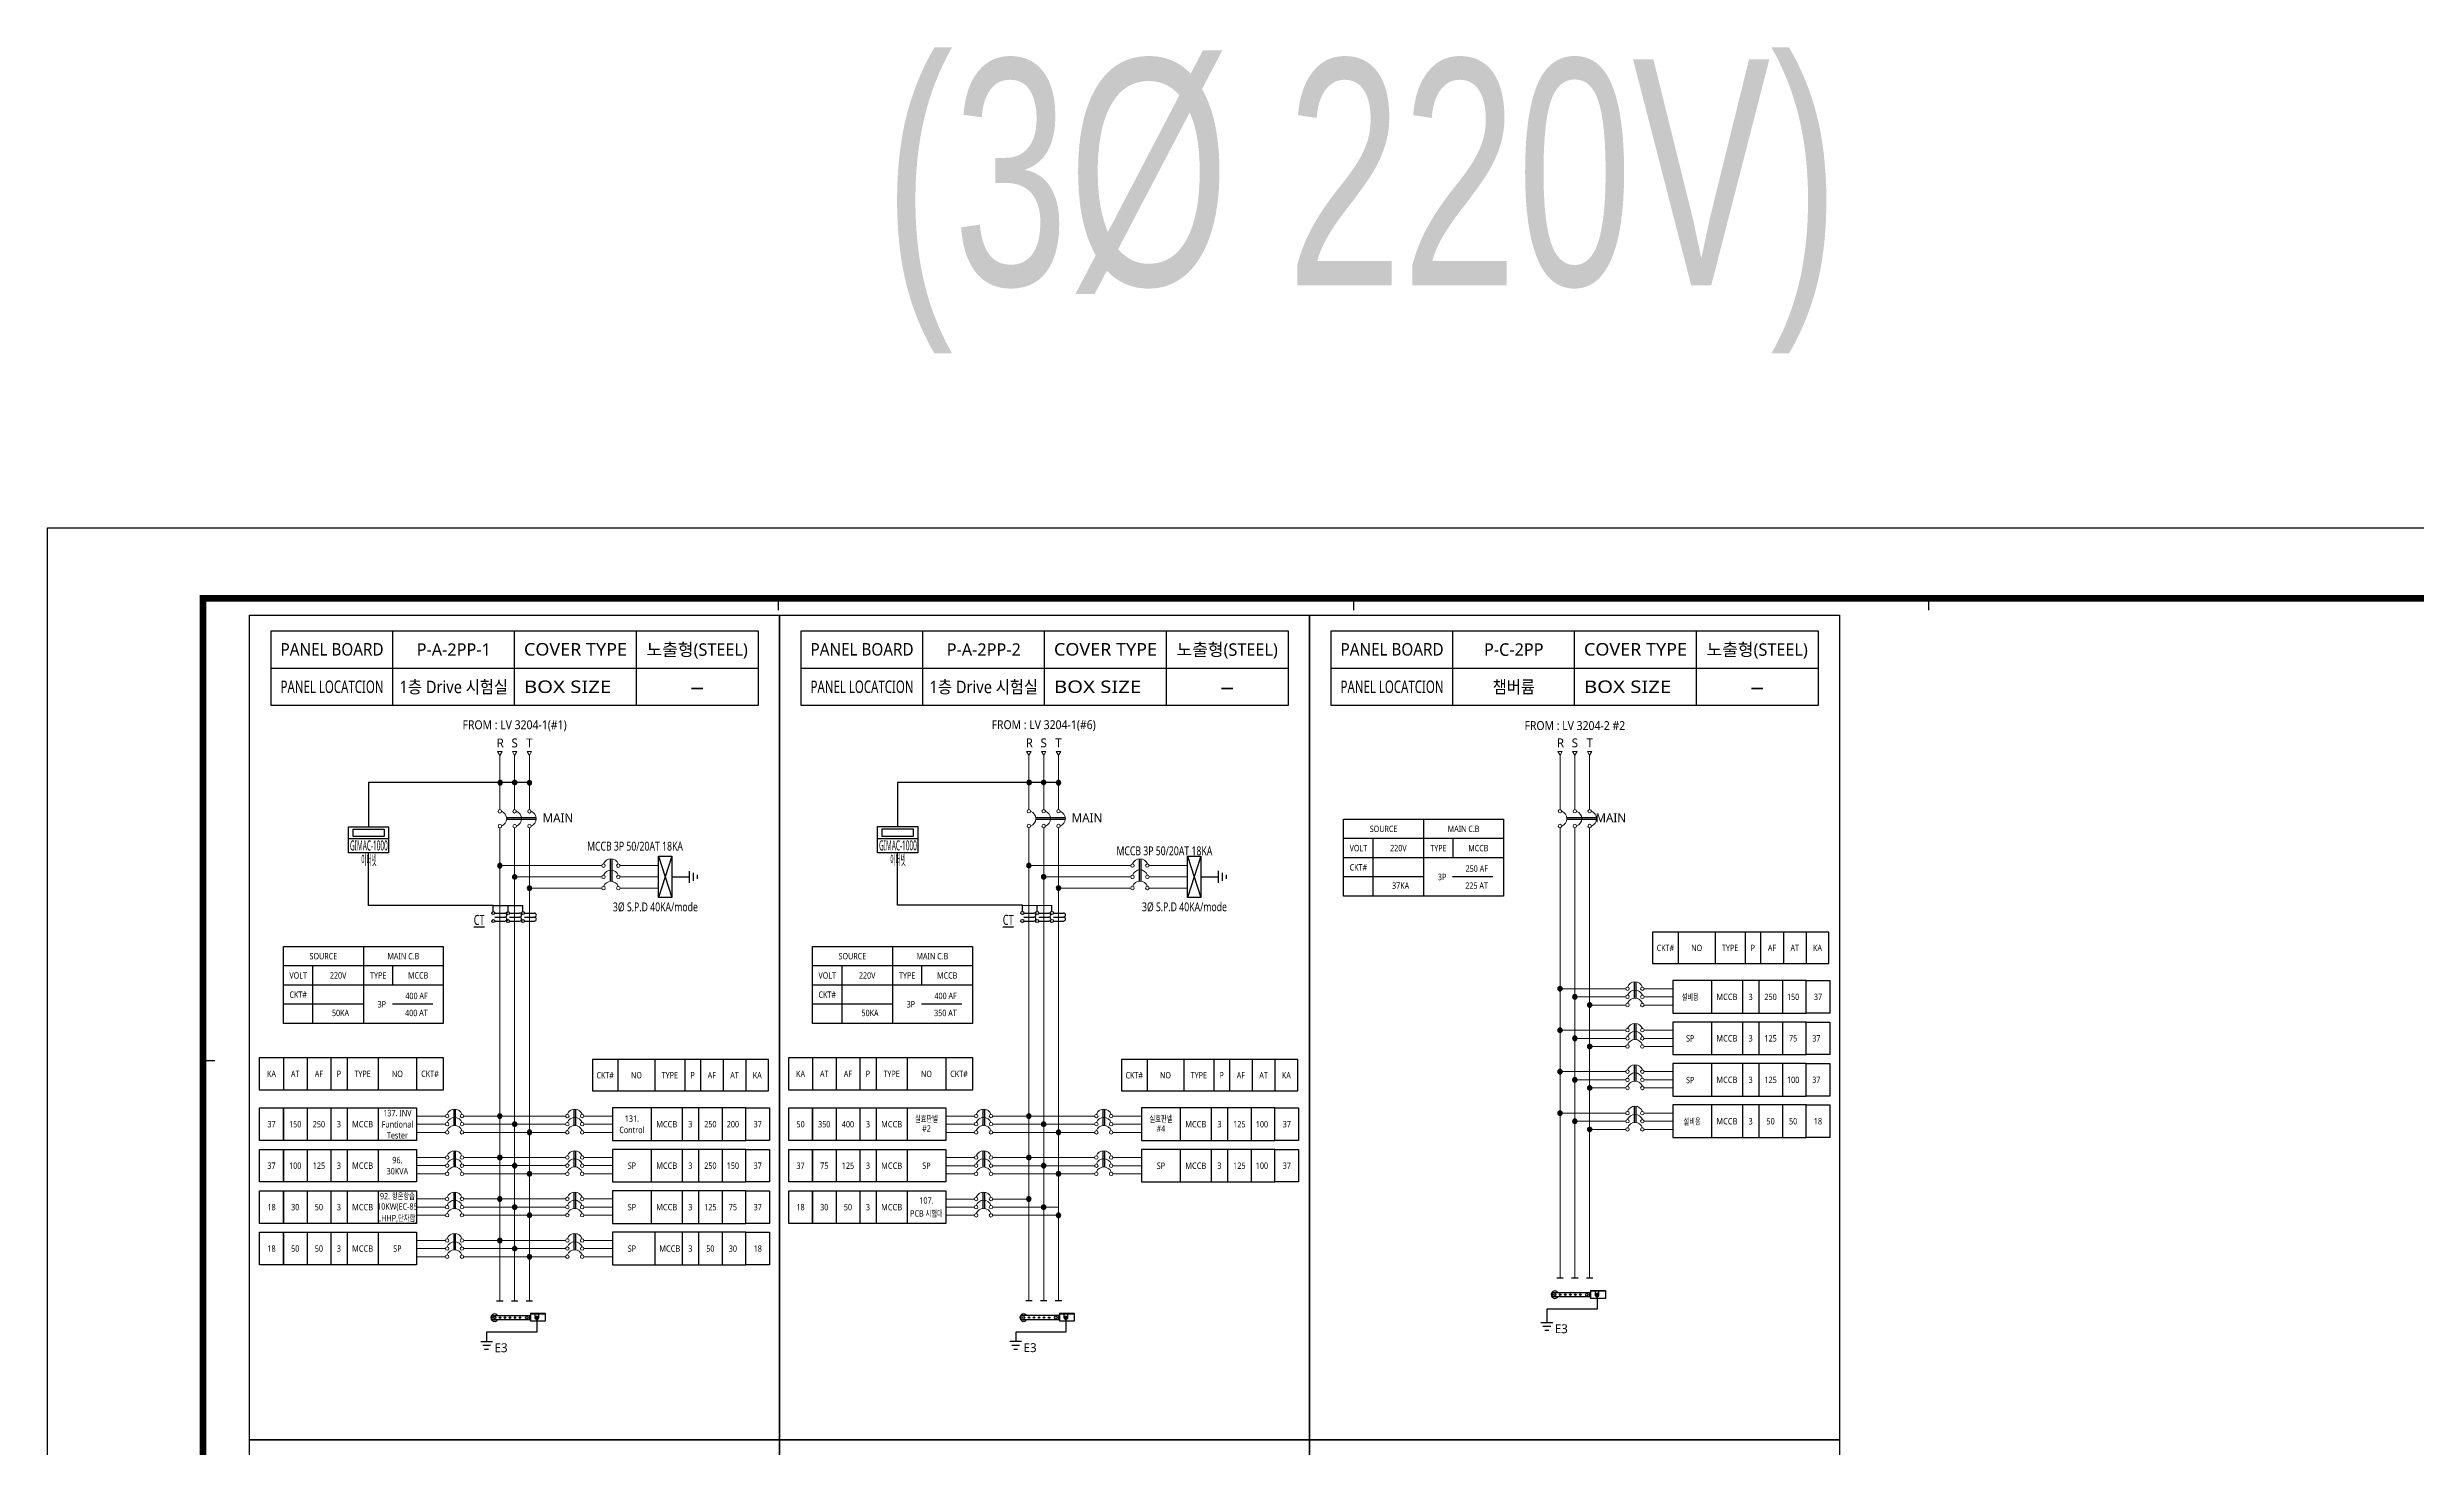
# Model space of a CAD drawing. Header units: millimetres. Extents: x 0 to 1009200, y -237600 to 28708.
# Drawn here: x 0 to 141500, y -54934 to 28708 of the extents above; entities that cross this region are included whole.
import ezdxf
from ezdxf.enums import TextEntityAlignment as Align

# ---------------------------------------------------------------- set-up
doc = ezdxf.new("R2010")
doc.units = ezdxf.units.MM
doc.header["$LTSCALE"] = 1000
for name, color, linetype in [('A-SYM', 7, 'Continuous'), ('arch', 8, 'Continuous'), ('SYM', 3, 'Continuous'), ('TEXT', 3, 'Continuous'), ('XR-SHEET-SHT', 5, 'Continuous')]:
    doc.layers.add(name, color=color, linetype=linetype)
doc.layers.add('XR-SHEET-TEMP', color=171, linetype='Continuous', plot=False)
doc.styles.add('DH', font='')
doc.styles.add('GHS', font='malgun.ttf')
doc.styles.get('DH').set_extended_font_data('Dotum')

# ---------------------------------------------------------------- blocks, each defined once
blk = doc.blocks.new('XR-FORM-EE', base_point=(461, 408))
at = {"layer": 'XR-SHEET-SHT', "color": 5}
blk.add_lwpolyline([(0, 118800), (168200, 118800), (168200, 0), (0, 0)], close=True, dxfattribs=at)
at = {"layer": 'XR-SHEET-SHT', "color": 5, "const_width": 400}
blk.add_lwpolyline([(9300, 114600), (163900, 114600), (163900, 4200), (9300, 4200)], close=True, dxfattribs=at)
at = {"layer": 'XR-SHEET-TEMP'}
for p, q in [((43650, 114600), (43650, 113900)), ((78000, 114600), (78000, 113900)), ((112350, 114600), (112350, 113900)), ((9300, 87000), (10000, 87000))]:
    blk.add_line(p, q, dxfattribs=at)
blk = doc.blocks.new('HH7')
at = {"layer": 'SYM'}
blk.add_hatch(color=256, dxfattribs=at).paths.add_polyline_path([(50, 50, 1), (-50, 50, 1)])
blk.add_circle((0, 50), 50, dxfattribs=at)

msp = doc.modelspace()

# ---------------------------------------------------------------- linework, layer by layer
at = {"lineweight": 18}
for p, q in [((27022, -13584), (27022, -16822)), ((27906, -13584), (27906, -16822)), ((58619, -13579), (58619, -16817)), ((59503, -13579), (59503, -16817)), ((90343, -13579, 0), (90343, -16817, 0)), ((91227, -13579, 0), (91227, -16817, 0)), ((92111, -13579, 0), (92111, -16817, 0)), ((90343, -17909, 0), (90343, -19093, 0)), ((91227, -17909, 0), (91227, -19093, 0)), ((92111, -17909, 0), (92111, -19093, 0)), ((33110, -20171), (27022, -20171)), ((33110, -20843), (27906, -20843)), ((34202, -20171), (36491, -20171)), ((36491, -20843), (34202, -20843)), ((36491, -20843), (34202, -20843)), ((64707, -20166), (58619, -20166)), ((64707, -20838), (59503, -20838)), ((65799, -20166), (68088, -20166)), ((68088, -20838), (65799, -20838)), ((68088, -20838), (65799, -20838)), ((33110, -21515), (28790, -21515)), ((36491, -21515), (34202, -21515)), ((64707, -21510), (60387, -21510)), ((68088, -21510), (65799, -21510)), ((90210, -27524), (94271, -27524, 0)), ((94271, -28010), (91094, -28010)), ((91094, -28010), (94271, -28010, 0)), ((97079, -27524, 0), (95362, -27524, 0)), ((97079, -28010, 0), (95362, -28010, 0)), ((94271, -28496), (91979, -28496)), ((91979, -28496), (94271, -28496, 0)), ((97079, -28496, 0), (95362, -28496, 0)), ((90210, -30000), (94271, -30000, 0)), ((94271, -30486), (91094, -30486)), ((91094, -30486), (94271, -30486, 0)), ((94271, -30973), (91979, -30973)), ((91979, -30973), (94271, -30973, 0)), ((97079, -30000, 0), (95362, -30000, 0)), ((97079, -30486, 0), (95362, -30486, 0)), ((97079, -30973, 0), (95362, -30973, 0)), ((90210, -32476), (94271, -32476, 0)), ((97079, -32476, 0), (95362, -32476, 0)), ((94271, -32963), (91094, -32963)), ((91094, -32963), (94271, -32963, 0)), ((94271, -33449), (91979, -33449)), ((91979, -33449), (94271, -33449, 0)), ((97079, -32963, 0), (95362, -32963, 0)), ((97079, -33449, 0), (95362, -33449, 0)), ((22054, -35129), (23771, -35129)), ((24862, -35129), (30950, -35129, 0)), ((33758, -35129, 0), (32041, -35129, 0)), ((53651, -35130), (55368, -35130)), ((56459, -35130), (62547, -35130, 0)), ((65355, -35130, 0), (63638, -35130, 0)), ((90210, -34953), (94271, -34953, 0)), ((97079, -34953, 0), (95362, -34953, 0)), ((22054, -35615), (23771, -35615)), ((22054, -36101), (23771, -36101)), ((30950, -35615), (24862, -35615, 0)), ((24862, -35615), (30950, -35615, 0)), ((30950, -36101), (24862, -36101, 0)), ((24862, -36101), (30950, -36101, 0)), ((33758, -35615, 0), (32041, -35615, 0)), ((33758, -36101, 0), (32041, -36101, 0)), ((53651, -35616), (55368, -35616)), ((53651, -36103), (55368, -36103)), ((62547, -35616), (56459, -35616, 0)), ((56459, -35616), (62547, -35616, 0)), ((62547, -36103), (56459, -36103, 0)), ((56459, -36103), (62547, -36103, 0)), ((65355, -35616, 0), (63638, -35616, 0)), ((65355, -36103, 0), (63638, -36103, 0)), ((94271, -35439), (91094, -35439)), ((91094, -35439), (94271, -35439, 0)), ((94271, -35926), (91979, -35926)), ((91979, -35926), (94271, -35926, 0)), ((97079, -35439, 0), (95362, -35439, 0)), ((97079, -35926, 0), (95362, -35926, 0)), ((22054, -37605), (23771, -37605)), ((22054, -38091), (23771, -38091)), ((24862, -37605), (30950, -37605, 0)), ((30950, -38091), (24862, -38091, 0)), ((24862, -38091), (30950, -38091, 0)), ((33758, -37605, 0), (32041, -37605, 0)), ((33758, -38091, 0), (32041, -38091, 0)), ((53651, -37606), (55368, -37606)), ((53651, -38093), (55368, -38093)), ((56459, -37606), (62547, -37606, 0)), ((62547, -38093), (56459, -38093, 0)), ((56459, -38093), (62547, -38093, 0)), ((65355, -37606, 0), (63638, -37606, 0)), ((65355, -38093, 0), (63638, -38093, 0)), ((22054, -38578), (23771, -38578)), ((30950, -38578), (24862, -38578, 0)), ((24862, -38578), (30950, -38578, 0)), ((33758, -38578, 0), (32041, -38578, 0)), ((53651, -38579), (55368, -38579)), ((62547, -38579), (56459, -38579, 0)), ((56459, -38579), (62547, -38579, 0)), ((65355, -38579, 0), (63638, -38579, 0)), ((22054, -40082), (23771, -40082)), ((22054, -40568), (23771, -40568)), ((24862, -40082), (30950, -40082, 0)), ((30950, -40568), (24862, -40568, 0)), ((24862, -40568), (30950, -40568, 0)), ((33758, -40082, 0), (32041, -40082, 0)), ((33758, -40568, 0), (32041, -40568, 0)), ((53651, -40083), (55368, -40083)), ((53651, -40569), (55368, -40569)), ((56459, -40083), (58619, -40083)), ((60387, -40569), (56459, -40569, 0)), ((56459, -40569), (59503, -40569)), ((22054, -41054), (23771, -41054)), ((30950, -41054), (24862, -41054, 0)), ((24862, -41054), (30950, -41054, 0)), ((33758, -41054, 0), (32041, -41054, 0)), ((53651, -41056), (55368, -41056)), ((60387, -41056), (56459, -41056, 0)), ((56459, -41056), (60387, -41056)), ((22054, -42558), (23771, -42558)), ((22054, -43044), (23771, -43044)), ((22054, -43531), (23771, -43531)), ((24862, -42558), (30950, -42558, 0)), ((30950, -43044), (24862, -43044, 0)), ((24862, -43044), (30950, -43044, 0)), ((30950, -43531), (24862, -43531, 0)), ((24862, -43531), (30950, -43531, 0)), ((33758, -42558, 0), (32041, -42558, 0)), ((33758, -43044, 0), (32041, -43044, 0)), ((33758, -43531, 0), (32041, -43531, 0))]:
    msp.add_line(p, q, dxfattribs=at)
for p, q in [((29197, -17320), (27428, -17320)), ((29197, -17416), (27428, -17416)), ((60794, -17315), (59025, -17315)), ((60794, -17411), (59025, -17411)), ((82191, -17397, 0), (82191, -21996, 0)), ((92518, -17315, 0), (90749, -17315, 0)), ((92518, -17411, 0), (90749, -17411, 0)), ((20380, -18573), (17987, -18573)), ((33608, -19764), (33608, -21108)), ((33704, -19764), (33704, -21108)), ((37287, -19605), (36491, -22081)), ((36491, -19605), (37287, -22081)), ((51977, -18568), (49584, -18568)), ((65205, -19759), (65205, -21103)), ((65301, -19759), (65301, -21103)), ((68884, -19600), (68088, -22076)), ((68088, -19600), (68884, -22076)), ((86967, -18546, 0), (77415, -18546, 0)), ((86967, -19696, 0), (77415, -19696, 0)), ((79183, -21996, 0), (79183, -18546, 0)), ((83959, -19696, 0), (83959, -18546, 0)), ((37287, -20843), (38350, -20843)), ((38350, -21194), (38350, -20492)), ((38584, -21077), (38584, -20609)), ((38818, -20960), (38818, -20726)), ((68884, -20838), (69947, -20838)), ((69947, -21189), (69947, -20487)), ((70181, -21072), (70181, -20604)), ((70415, -20955), (70415, -20721)), ((82191, -20846, 0), (77415, -20846, 0)), ((86333, -20846, 0), (83925, -20846, 0)), ((26633, -22544), (28402, -22559)), ((58230, -22539), (59999, -22554)), ((26722, -23006), (27321, -23006)), ((26722, -23245), (27321, -23245)), ((26722, -23485), (27321, -23485)), ((27607, -23006), (28205, -23006)), ((27607, -23245), (28205, -23245)), ((27607, -23485), (28205, -23485)), ((28491, -23006), (29090, -23006)), ((28491, -23245), (29090, -23245)), ((28491, -23485), (29090, -23485)), ((58319, -23001), (58918, -23001)), ((58319, -23240), (58918, -23240)), ((58319, -23480), (58918, -23480)), ((59204, -23001), (59802, -23001)), ((59204, -23240), (59802, -23240)), ((59204, -23480), (59802, -23480)), ((60088, -23001), (60687, -23001)), ((60088, -23240), (60687, -23240)), ((60088, -23480), (60687, -23480)), ((18870, -25002, 0), (18870, -29601, 0)), ((50467, -25003, 0), (50467, -29602, 0)), ((97398, -24150, 0), (97398, -26018, 0)), ((99605, -24150, 0), (99605, -26018, 0)), ((101389, -24150, 0), (101389, -26018, 0)), ((102322, -24150, 0), (102322, -26018, 0)), ((103681, -24150, 0), (103681, -26018, 0)), ((105040, -24150, 0), (105040, -26018, 0)), ((23646, -26151, 0), (14094, -26151, 0)), ((15862, -29601, 0), (15862, -26151, 0)), ((20638, -27301, 0), (20638, -26151, 0)), ((55243, -26153, 0), (45691, -26153, 0)), ((47459, -29602, 0), (47459, -26153, 0)), ((52235, -27302, 0), (52235, -26153, 0)), ((23646, -27301, 0), (14094, -27301, 0)), ((55243, -27302, 0), (45691, -27302, 0)), ((94769, -27117, 0), (94769, -28090, 0)), ((94864, -27117, 0), (94864, -28090, 0)), ((99379, -27037), (99379, -28983)), ((101236, -27037), (101236, -28983)), ((102209, -27037), (102209, -28983)), ((103624, -27037), (103624, -28983)), ((18870, -28451, 0), (14094, -28451, 0)), ((23012, -28451, 0), (20604, -28451, 0)), ((50467, -28452, 0), (45691, -28452, 0)), ((54609, -28452, 0), (52201, -28452, 0)), ((94769, -29593, 0), (94769, -30566, 0)), ((94864, -29593, 0), (94864, -30566, 0)), ((99379, -29514), (99379, -31459)), ((101236, -29514), (101236, -31459)), ((102209, -29514), (102209, -31459)), ((103624, -29514), (103624, -31459)), ((14094, -31635, 0), (14094, -33581, 0)), ((15509, -31635, 0), (15509, -33581, 0)), ((16924, -31635, 0), (16924, -33581, 0)), ((17897, -31635, 0), (17897, -33581, 0)), ((19754, -31635, 0), (19754, -33581, 0)), ((22054, -31635, 0), (22054, -33581, 0)), ((34077, -31755, 0), (34077, -33623, 0)), ((36284, -31755, 0), (36284, -33623, 0)), ((38067, -31755, 0), (38067, -33623, 0)), ((39001, -31755, 0), (39001, -33623, 0)), ((40360, -31755, 0), (40360, -33623, 0)), ((41719, -31755, 0), (41719, -33623, 0)), ((45691, -31636, 0), (45691, -33582, 0)), ((47106, -31636, 0), (47106, -33582, 0)), ((48521, -31636, 0), (48521, -33582, 0)), ((49494, -31636, 0), (49494, -33582, 0)), ((51351, -31636, 0), (51351, -33582, 0)), ((53651, -31636, 0), (53651, -33582, 0)), ((65674, -31757, 0), (65674, -33624, 0)), ((67881, -31757, 0), (67881, -33624, 0)), ((69665, -31757, 0), (69665, -33624, 0)), ((70598, -31757, 0), (70598, -33624, 0)), ((71957, -31757, 0), (71957, -33624, 0)), ((73316, -31757, 0), (73316, -33624, 0)), ((94769, -32070, 0), (94769, -33043, 0)), ((94864, -32070, 0), (94864, -33043, 0)), ((99379, -31990), (99379, -33936)), ((101236, -31990), (101236, -33936)), ((102209, -31990), (102209, -33936)), ((103624, -31990), (103624, -33936)), ((15509, -34642, 0), (15509, -36588, 0)), ((16924, -34642, 0), (16924, -36588, 0)), ((17897, -34642, 0), (17897, -36588, 0)), ((19754, -34642, 0), (19754, -36588, 0)), ((24269, -34722), (24269, -35695)), ((24364, -34722), (24364, -35695)), ((31448, -34722, 0), (31448, -35695, 0)), ((31543, -34722, 0), (31543, -35695, 0)), ((36058, -34642), (36058, -36588)), ((37915, -34642), (37915, -36588)), ((38888, -34642), (38888, -36588)), ((40303, -34642), (40303, -36588)), ((47106, -34643, 0), (47106, -36589, 0)), ((48521, -34643, 0), (48521, -36589, 0)), ((49494, -34643, 0), (49494, -36589, 0)), ((51351, -34643, 0), (51351, -36589, 0)), ((55866, -34723), (55866, -35696)), ((55961, -34723), (55961, -35696)), ((63045, -34723, 0), (63045, -35696, 0)), ((63140, -34723, 0), (63140, -35696, 0)), ((67655, -34643, 0), (67655, -36589, 0)), ((69512, -34643, 0), (69512, -36589, 0)), ((70485, -34643, 0), (70485, -36589, 0)), ((71900, -34643, 0), (71900, -36589, 0)), ((94769, -34546, 0), (94769, -35519, 0)), ((94864, -34546, 0), (94864, -35519, 0)), ((99379, -34466), (99379, -36412)), ((101236, -34466), (101236, -36412)), ((102209, -34466), (102209, -36412)), ((103624, -34466), (103624, -36412)), ((15509, -37119, 0), (15509, -39064, 0)), ((16924, -37119, 0), (16924, -39064, 0)), ((17897, -37119, 0), (17897, -39064, 0)), ((19754, -37119, 0), (19754, -39064, 0)), ((24269, -37198), (24269, -38171)), ((24364, -37198), (24364, -38171)), ((31448, -37198, 0), (31448, -38171, 0)), ((31543, -37198, 0), (31543, -38171, 0)), ((36058, -37119, 0), (36058, -39064, 0)), ((37915, -37119, 0), (37915, -39064, 0)), ((38888, -37119, 0), (38888, -39064, 0)), ((40303, -37119, 0), (40303, -39064, 0)), ((47106, -37120, 0), (47106, -39066, 0)), ((48521, -37120, 0), (48521, -39066, 0)), ((49494, -37120, 0), (49494, -39066, 0)), ((51351, -37120, 0), (51351, -39066, 0)), ((55866, -37200), (55866, -38172)), ((55961, -37200), (55961, -38172)), ((63045, -37200, 0), (63045, -38172, 0)), ((63140, -37200, 0), (63140, -38172, 0)), ((67655, -37120, 0), (67655, -39066, 0)), ((69512, -37120, 0), (69512, -39066, 0)), ((70485, -37120, 0), (70485, -39066, 0)), ((71900, -37120, 0), (71900, -39066, 0)), ((15509, -39595), (15509, -41541)), ((16924, -39595, 0), (16924, -41541, 0)), ((17897, -39595, 0), (17897, -41541, 0)), ((19754, -39595, 0), (19754, -41541, 0)), ((36058, -39595, 0), (36058, -41541, 0)), ((37915, -39595, 0), (37915, -41541, 0)), ((38888, -39595, 0), (38888, -41541, 0)), ((40303, -39595, 0), (40303, -41541, 0)), ((47106, -39596, 0), (47106, -41542, 0)), ((48521, -39596, 0), (48521, -41542, 0)), ((49494, -39596, 0), (49494, -41542, 0)), ((51351, -39596, 0), (51351, -41542, 0)), ((24269, -39675), (24269, -40648)), ((24364, -39675), (24364, -40648)), ((31448, -39675, 0), (31448, -40648, 0)), ((31543, -39675, 0), (31543, -40648, 0)), ((55866, -39676), (55866, -40649)), ((55961, -39676), (55961, -40649)), ((15509, -42072, 0), (15509, -44017, 0)), ((16924, -42072, 0), (16924, -44017, 0)), ((17897, -42072, 0), (17897, -44017, 0)), ((19754, -42072, 0), (19754, -44017, 0)), ((24269, -42151), (24269, -43124)), ((24364, -42151), (24364, -43124)), ((31448, -42151, 0), (31448, -43124, 0)), ((31543, -42151, 0), (31543, -43124, 0)), ((36273, -42072), (36273, -44017)), ((37915, -42072), (37915, -44017)), ((38888, -42072), (38888, -44017)), ((40303, -42072), (40303, -44017)), ((90152, -44786, 0), (90534, -44786, 0)), ((91036, -44786, 0), (91418, -44786, 0)), ((91920, -44786, 0), (92303, -44786, 0)), ((26831, -46159, 0), (27213, -46159, 0)), ((27715, -46159, 0), (28097, -46159, 0)), ((28599, -46159, 0), (28981, -46159, 0)), ((58428, -46154, 0), (58810, -46154, 0)), ((59312, -46154, 0), (59694, -46154, 0)), ((60196, -46154, 0), (60579, -46154, 0)), ((89865, -45663, 0), (92129, -45663, 0)), ((89865, -45663, 0), (89865, -45928, 0)), ((92129, -45928, 0), (89865, -45928, 0)), ((92165, -45663, 0), (92129, -45663, 0)), ((92129, -45928, 0), (92129, -45663, 0)), ((92129, -45928, 0), (92165, -45928, 0)), ((92165, -45539, 0), (93049, -45539, 0)), ((92165, -45539, 0), (92165, -46017, 0)), ((92165, -45574, 0), (93049, -45574, 0)), ((93049, -46017, 0), (92165, -46017, 0)), ((92439, -45574, 0), (92439, -45796, 0)), ((92517, -45790, 0), (92517, -45801, 0)), ((92517, -45790, 0), (92543, -45790, 0)), ((92517, -45801, 0), (92543, -45801, 0)), ((92548, -45759, 0), (92548, -45785, 0)), ((92548, -45759, 0), (92559, -45759, 0)), ((92548, -45806, 0), (92548, -45832, 0)), ((92548, -45832, 0), (92559, -45832, 0)), ((92559, -45759, 0), (92559, -45785, 0)), ((92559, -45806, 0), (92559, -45832, 0)), ((92564, -45790, 0), (92591, -45790, 0)), ((92564, -45801, 0), (92591, -45801, 0)), ((92591, -45790, 0), (92591, -45801, 0)), ((92669, -45796, 0), (92669, -45574, 0)), ((93049, -45539, 0), (93049, -46017, 0)), ((26544, -47036, 0), (28808, -47036, 0)), ((26544, -47036, 0), (26544, -47301, 0)), ((28808, -47301, 0), (26544, -47301, 0)), ((28844, -47036, 0), (28808, -47036, 0)), ((28808, -47301, 0), (28808, -47036, 0)), ((28808, -47301, 0), (28844, -47301, 0)), ((28844, -46912, 0), (29728, -46912, 0)), ((28844, -46912, 0), (28844, -47390, 0)), ((28844, -46947, 0), (29728, -46947, 0)), ((29728, -47390, 0), (28844, -47390, 0)), ((29118, -46947, 0), (29118, -47169, 0)), ((29196, -47163, 0), (29196, -47174, 0)), ((29196, -47163, 0), (29222, -47163, 0)), ((29196, -47174, 0), (29222, -47174, 0)), ((29227, -47132, 0), (29227, -47158, 0)), ((29227, -47132, 0), (29238, -47132, 0)), ((29227, -47179, 0), (29227, -47206, 0)), ((29227, -47206, 0), (29238, -47206, 0)), ((29238, -47132, 0), (29238, -47158, 0)), ((29238, -47179, 0), (29238, -47206, 0)), ((29243, -47163, 0), (29270, -47163, 0)), ((29243, -47174, 0), (29270, -47174, 0)), ((29270, -47163, 0), (29270, -47174, 0)), ((29348, -47169, 0), (29348, -46947, 0)), ((29728, -46912, 0), (29728, -47390, 0)), ((58141, -47031, 0), (60405, -47031, 0)), ((58141, -47031, 0), (58141, -47296, 0)), ((60405, -47296, 0), (58141, -47296, 0)), ((60441, -47031, 0), (60405, -47031, 0)), ((60405, -47296, 0), (60405, -47031, 0)), ((60405, -47296, 0), (60441, -47296, 0)), ((60441, -46907, 0), (61325, -46907, 0)), ((60441, -46907, 0), (60441, -47385, 0)), ((60441, -46942, 0), (61325, -46942, 0)), ((61325, -47385, 0), (60441, -47385, 0)), ((60715, -46942, 0), (60715, -47164, 0)), ((60793, -47158, 0), (60793, -47169, 0)), ((60793, -47158, 0), (60819, -47158, 0)), ((60793, -47169, 0), (60819, -47169, 0)), ((60824, -47127, 0), (60824, -47153, 0)), ((60824, -47127, 0), (60835, -47127, 0)), ((60824, -47174, 0), (60824, -47200, 0)), ((60824, -47200, 0), (60835, -47200, 0)), ((60835, -47127, 0), (60835, -47153, 0)), ((60835, -47174, 0), (60835, -47200, 0)), ((60840, -47158, 0), (60867, -47158, 0)), ((60840, -47169, 0), (60867, -47169, 0)), ((60867, -47158, 0), (60867, -47169, 0)), ((60945, -47164, 0), (60945, -46942, 0)), ((61325, -46907, 0), (61325, -47385, 0)), ((89203, -47451, 0), (89905, -47451, 0)), ((89320, -47685, 0), (89788, -47685, 0)), ((89437, -47919, 0), (89671, -47919, 0)), ((25882, -48588), (26584, -48588)), ((25999, -48822), (26467, -48822)), ((26116, -49056), (26350, -49056)), ((57479, -48583, 0), (58181, -48583, 0)), ((57596, -48817, 0), (58064, -48817, 0)), ((57713, -49051, 0), (57947, -49051, 0))]:
    msp.add_line(p, q)
for points in [[(27022, -13584), (27154, -13355), (26889, -13355)], [(27906, -13584), (28039, -13355), (27773, -13355)], [(28790, -13584), (28923, -13354), (28658, -13354)], [(58619, -13579), (58751, -13350), (58486, -13350)], [(59503, -13579), (59636, -13350), (59370, -13350)], [(60387, -13579), (60520, -13349), (60255, -13349)], [(90343, -13579), (90475, -13350), (90210, -13350)], [(91227, -13579), (91360, -13350), (91094, -13350)], [(92111, -13579), (92244, -13350), (91979, -13350)]]:
    msp.add_lwpolyline(points, close=True, dxfattribs=at)
for points in [[(28790, -16822), (28790, -13584)], [(60387, -16817), (60387, -13579)], [(27022, -46159), (27022, -17914)], [(27906, -46159), (27906, -17914)], [(28790, -46159), (28790, -17914)], [(58619, -46154), (58619, -17909)], [(59503, -46154), (59503, -17909)], [(60387, -46154), (60387, -17909)], [(90343, -44786), (90343, -19093)], [(91227, -44786), (91227, -19093)], [(92111, -44786), (92111, -19093)]]:
    msp.add_lwpolyline(points, dxfattribs=at)
for points in [[(28922, -15203), (19184, -15203), (19184, -17846)], [(60519, -15198), (50781, -15198), (50781, -17841)], [(26633, -22916), (26633, -22544), (19184, -22544), (19184, -19402)], [(58230, -22911), (58230, -22539), (50781, -22539), (50781, -19397)], [(27517, -22916), (27517, -22544), (27517, -22544)], [(28402, -22916), (28402, -22544), (28402, -22544)], [(59114, -22911), (59114, -22539), (59114, -22539)], [(59999, -22911), (59999, -22539), (59999, -22539)], [(92554, -45796), (92554, -46661), (89554, -46661), (89554, -47451)], [(29233, -47169), (29233, -48034), (26233, -48034), (26233, -48588)], [(60830, -47164), (60830, -48029), (57830, -48029), (57830, -48583)]]:
    msp.add_lwpolyline(points)
for points in [[(17987, -17846), (20380, -17846), (20380, -19402), (17987, -19402)], [(18255, -17983), (20112, -17983), (20112, -18437), (18255, -18437)], [(49584, -17841), (51977, -17841), (51977, -19397), (49584, -19397)], [(49852, -17978), (51709, -17978), (51709, -18432), (49852, -18432)], [(77415, -17397), (86967, -17397), (86967, -21996), (77415, -21996)], [(36491, -19605), (37287, -19605), (37287, -22081), (36491, -22081)], [(68088, -19600), (68884, -19600), (68884, -22076), (68088, -22076)], [(14094, -25002), (23646, -25002), (23646, -29601), (14094, -29601)], [(45691, -25003), (55243, -25003), (55243, -29602), (45691, -29602)], [(106398, -24150), (95870, -24150), (95870, -26018), (106398, -26018)], [(105040, -27037), (97079, -27037), (97079, -28983), (105040, -28983)], [(105040, -27037), (106455, -27037), (106455, -28983), (105040, -28983)], [(105040, -29514), (97079, -29514), (97079, -31459), (105040, -31459)], [(105040, -29514), (106455, -29514), (106455, -31459), (105040, -31459)], [(12678, -31635), (23646, -31635), (23646, -33581), (12678, -33581)], [(43077, -31755), (32549, -31755), (32549, -33623), (43077, -33623)], [(44275, -31636), (55243, -31636), (55243, -33582), (44275, -33582)], [(74674, -31757), (64146, -31757), (64146, -33624), (74674, -33624)], [(105040, -31990), (97079, -31990), (97079, -33936), (105040, -33936)], [(105040, -31990), (106455, -31990), (106455, -33936), (105040, -33936)], [(12678, -34642), (14094, -34642), (14094, -36588), (12678, -36588)], [(14094, -34642), (22054, -34642), (22054, -36588), (14094, -36588)], [(41719, -34642), (33758, -34642), (33758, -36588), (41719, -36588)], [(41719, -34642), (43134, -34642), (43134, -36588), (41719, -36588)], [(44275, -34643), (45691, -34643), (45691, -36589), (44275, -36589)], [(45691, -34643), (53651, -34643), (53651, -36589), (45691, -36589)], [(73316, -34643), (65355, -34643), (65355, -36589), (73316, -36589)], [(73316, -34643), (74731, -34643), (74731, -36589), (73316, -36589)], [(105040, -34466), (97079, -34466), (97079, -36412), (105040, -36412)], [(105040, -34466), (106455, -34466), (106455, -36412), (105040, -36412)], [(12678, -37119), (14094, -37119), (14094, -39064), (12678, -39064)], [(14094, -37119), (22054, -37119), (22054, -39064), (14094, -39064)], [(41719, -37119), (33758, -37119), (33758, -39064), (41719, -39064)], [(41719, -37119), (43134, -37119), (43134, -39064), (41719, -39064)], [(44275, -37120), (45691, -37120), (45691, -39066), (44275, -39066)], [(45691, -37120), (53651, -37120), (53651, -39066), (45691, -39066)], [(73316, -37120), (65355, -37120), (65355, -39066), (73316, -39066)], [(73316, -37120), (74731, -37120), (74731, -39066), (73316, -39066)], [(12678, -39595), (14094, -39595), (14094, -41541), (12678, -41541)], [(14094, -39595), (22054, -39595), (22054, -41541), (14094, -41541)], [(41719, -39595), (33758, -39595), (33758, -41541), (41719, -41541)], [(41719, -39595), (43134, -39595), (43134, -41541), (41719, -41541)], [(44275, -39596), (45691, -39596), (45691, -41542), (44275, -41542)], [(45691, -39596), (53651, -39596), (53651, -41542), (45691, -41542)], [(12678, -42072), (14094, -42072), (14094, -44017), (12678, -44017)], [(14094, -42072), (22054, -42072), (22054, -44017), (14094, -44017)], [(41719, -42072), (33758, -42072), (33758, -44017), (41719, -44017)], [(41719, -42072), (43134, -42072), (43134, -44017), (41719, -44017)], [(92627, -45753), (92554, -45711), (92480, -45753), (92480, -45838), (92554, -45880), (92627, -45838)], [(29306, -47126), (29233, -47084), (29159, -47126), (29159, -47211), (29233, -47253), (29306, -47211)], [(60903, -47121), (60830, -47079), (60756, -47121), (60756, -47206), (60830, -47248), (60903, -47206)]]:
    msp.add_lwpolyline(points, close=True)
for centre in [(27022, -16926), (27906, -16926), (28790, -16926), (58619, -16921), (59503, -16921), (60387, -16921), (90343, -16921, 0), (91227, -16921, 0), (92111, -16921, 0), (27022, -17810), (27906, -17810), (28790, -17810), (58619, -17805), (59503, -17805), (60387, -17805), (90343, -17805, 0), (91227, -17805, 0), (92111, -17805, 0), (33214, -20171), (33214, -20843), (34098, -20171), (34098, -20843), (64811, -20166), (64811, -20838), (65695, -20166), (65695, -20838), (33214, -21515), (34098, -21515), (64811, -21510), (65695, -21510), (94374, -27524, 0), (94374, -28010, 0), (95259, -27524, 0), (95259, -28010, 0), (94374, -28496, 0), (95259, -28496, 0), (94374, -30000, 0), (94374, -30486, 0), (94374, -30973, 0), (95259, -30000, 0), (95259, -30486, 0), (95259, -30973, 0), (94374, -32476, 0), (95259, -32476, 0), (94374, -32963, 0), (94374, -33449, 0), (95259, -32963, 0), (95259, -33449, 0), (23874, -35129), (24759, -35129), (31053, -35129, 0), (31938, -35129, 0), (55471, -35130), (56356, -35130), (62650, -35130, 0), (63535, -35130, 0), (94374, -34953, 0), (94374, -35439, 0), (95259, -34953, 0), (95259, -35439, 0), (23874, -35615), (23874, -36101), (24759, -35615), (24759, -36101), (31053, -35615, 0), (31053, -36101, 0), (31938, -35615, 0), (31938, -36101, 0), (55471, -35616), (55471, -36103), (56356, -35616), (56356, -36103), (62650, -35616, 0), (62650, -36103, 0), (63535, -35616, 0), (63535, -36103, 0), (94374, -35926, 0), (95259, -35926, 0), (23874, -37605), (23874, -38091), (24759, -37605), (24759, -38091), (31053, -37605, 0), (31053, -38091, 0), (31938, -37605, 0), (31938, -38091, 0), (55471, -37606), (55471, -38093), (56356, -37606), (56356, -38093), (62650, -37606, 0), (62650, -38093, 0), (63535, -37606, 0), (63535, -38093, 0), (23874, -38578), (24759, -38578), (31053, -38578, 0), (31938, -38578, 0), (55471, -38579), (56356, -38579), (62650, -38579, 0), (63535, -38579, 0), (23874, -40082), (23874, -40568), (23874, -41054), (24759, -40082), (24759, -40568), (24759, -41054), (31053, -40082, 0), (31053, -40568, 0), (31053, -41054, 0), (31938, -40082, 0), (31938, -40568, 0), (31938, -41054, 0), (55471, -40083), (55471, -40569), (55471, -41056), (56356, -40083), (56356, -40569), (56356, -41056), (23874, -42558), (23874, -43044), (23874, -43531), (24759, -42558), (24759, -43044), (24759, -43531), (31053, -42558, 0), (31053, -43044, 0), (31053, -43531, 0), (31938, -42558, 0), (31938, -43044, 0), (31938, -43531, 0)]:
    msp.add_circle(centre, 104, dxfattribs=at)
for centre, radius in [((26633, -23006), 89.8), ((26633, -23485), 89.8), ((27517, -23006), 89.8), ((27517, -23485), 89.8), ((28402, -23006), 89.8), ((28402, -23485), 89.8), ((58230, -23001), 89.8), ((58230, -23480), 89.8), ((59114, -23001), 89.8), ((59114, -23480), 89.8), ((59999, -23001), 89.8), ((59999, -23480), 89.8), ((90033, -45796, 0), 61.9), ((90351, -45796, 0), 44.2), ((90652, -45796, 0), 44.2), ((90953, -45796, 0), 44.2), ((91254, -45796, 0), 44.2), ((91554, -45796, 0), 44.2), ((91952, -45796, 0), 79.6), ((92554, -45796, 0), 67), ((92554, -45796, 0), 59.2), ((26712, -47169, 0), 61.9), ((27030, -47169, 0), 44.2), ((27331, -47169, 0), 44.2), ((27632, -47169, 0), 44.2), ((27933, -47169, 0), 44.2), ((28233, -47169, 0), 44.2), ((28631, -47169, 0), 79.6), ((29233, -47169, 0), 67), ((29233, -47169, 0), 59.2), ((58309, -47164, 0), 61.9), ((58627, -47164, 0), 44.2), ((58928, -47164, 0), 44.2), ((59229, -47164, 0), 44.2), ((59530, -47164, 0), 44.2), ((59830, -47164, 0), 44.2), ((60228, -47164, 0), 79.6), ((60830, -47164, 0), 67), ((60830, -47164, 0), 59.2)]:
    msp.add_circle(centre, radius)
for centre, start, end in [((26958, -17368), 290.69882, 69.30118), ((27842, -17368), 290.69882, 69.30118), ((28727, -17368), 290.69882, 69.30118), ((58555, -17363), 290.69882, 69.30118), ((59439, -17363), 290.69882, 69.30118), ((60324, -17363), 290.69882, 69.30118), ((90279, -17363, 0), 290.69882, 69.30118), ((91163, -17363, 0), 290.69882, 69.30118), ((92048, -17363, 0), 290.69882, 69.30118), ((33656, -20234), 20.69882, 159.30118), ((65253, -20229), 20.69882, 159.30118), ((33656, -20906), 20.69882, 159.30118), ((33656, -21579), 20.69882, 159.30118), ((65253, -20901), 20.69882, 159.30118), ((65253, -21574), 20.69882, 159.30118), ((94817, -27587, 0), 20.69882, 159.30118), ((94817, -28074, 0), 20.69882, 159.30118), ((94817, -28560, 0), 20.69882, 159.30118), ((94817, -30064, 0), 20.69882, 159.30118), ((94817, -30550, 0), 20.69882, 159.30118), ((94817, -31036, 0), 20.69882, 159.30118), ((94817, -32540, 0), 20.69882, 159.30118), ((94817, -33026, 0), 20.69882, 159.30118), ((94817, -33513, 0), 20.69882, 159.30118), ((24316, -35192), 20.69882, 159.30118), ((24316, -35679), 20.69882, 159.30118), ((31496, -35192, 0), 20.69882, 159.30118), ((31496, -35679, 0), 20.69882, 159.30118), ((55913, -35193), 20.69882, 159.30118), ((55913, -35680), 20.69882, 159.30118), ((63093, -35193, 0), 20.69882, 159.30118), ((63093, -35680, 0), 20.69882, 159.30118), ((94817, -35017, 0), 20.69882, 159.30118), ((94817, -35503, 0), 20.69882, 159.30118), ((24316, -36165), 20.69882, 159.30118), ((31496, -36165, 0), 20.69882, 159.30118), ((55913, -36166), 20.69882, 159.30118), ((63093, -36166, 0), 20.69882, 159.30118), ((94817, -35989, 0), 20.69882, 159.30118), ((24316, -37669), 20.69882, 159.30118), ((24316, -38155), 20.69882, 159.30118), ((24316, -38642), 20.69882, 159.30118), ((31496, -37669, 0), 20.69882, 159.30118), ((31496, -38155, 0), 20.69882, 159.30118), ((31496, -38642, 0), 20.69882, 159.30118), ((55913, -37670), 20.69882, 159.30118), ((55913, -38156), 20.69882, 159.30118), ((55913, -38643), 20.69882, 159.30118), ((63093, -37670, 0), 20.69882, 159.30118), ((63093, -38156, 0), 20.69882, 159.30118), ((63093, -38643, 0), 20.69882, 159.30118), ((24316, -40145), 20.69882, 159.30118), ((24316, -40632), 20.69882, 159.30118), ((24316, -41118), 20.69882, 159.30118), ((31496, -40145, 0), 20.69882, 159.30118), ((31496, -40632, 0), 20.69882, 159.30118), ((31496, -41118, 0), 20.69882, 159.30118), ((55913, -40146), 20.69882, 159.30118), ((55913, -40633), 20.69882, 159.30118), ((55913, -41119), 20.69882, 159.30118), ((24316, -42622), 20.69882, 159.30118), ((31496, -42622, 0), 20.69882, 159.30118), ((24316, -43108), 20.69882, 159.30118), ((24316, -43594), 20.69882, 159.30118), ((31496, -43108, 0), 20.69882, 159.30118), ((31496, -43594, 0), 20.69882, 159.30118)]:
    msp.add_arc(centre, 473, start, end, dxfattribs=at)
for centre, radius, start, end in [((27321, -23126), 120, 270, 90), ((27321, -23365), 120, 270, 90), ((28205, -23126), 120, 270, 90), ((28205, -23365), 120, 270, 90), ((29090, -23126), 120, 270, 90), ((29090, -23365), 120, 270, 90), ((58918, -23121), 120, 270, 90), ((58918, -23360), 120, 270, 90), ((59802, -23121), 120, 270, 90), ((59802, -23360), 120, 270, 90), ((60687, -23121), 120, 270, 90), ((60687, -23360), 120, 270, 90), ((90033, -45796, 0), 221, 36.8699, 323.1301), ((92554, -45796, 0), 115, 180, 0), ((92543, -45785, 0), 5.28, 270, 0), ((92543, -45806, 0), 5.28, 0, 90), ((92564, -45785, 0), 5.28, 180, 270), ((92564, -45806, 0), 5.28, 90, 180), ((26712, -47169, 0), 221, 36.8699, 323.1301), ((29233, -47169, 0), 115, 180, 0), ((29222, -47158, 0), 5.28, 270, 0), ((29222, -47179, 0), 5.28, 0, 90), ((29243, -47158, 0), 5.28, 180, 270), ((29243, -47179, 0), 5.28, 90, 180), ((58309, -47164, 0), 221, 36.8699, 323.1301), ((60830, -47164, 0), 115, 180, 0), ((60819, -47153, 0), 5.28, 270, 0), ((60819, -47174, 0), 5.28, 0, 90), ((60840, -47153, 0), 5.28, 180, 270), ((60840, -47174, 0), 5.28, 90, 180)]:
    msp.add_arc(centre, radius, start, end)
at = {"layer": 'SYM', "color": 6}
for p, q in [((20636, -10612, 0), (20636, -6144, 0)), ((27906, -10612, 0), (27906, -6144, 0)), ((35176, -10612, 0), (35176, -6144, 0)), ((52290, -10612, 0), (52290, -6144, 0)), ((59560, -10612, 0), (59560, -6144, 0)), ((66830, -10612, 0), (66830, -6144, 0)), ((83944, -10612, 0), (83944, -6144, 0)), ((91214, -10612, 0), (91214, -6144, 0)), ((98484, -10612, 0), (98484, -6144, 0)), ((13367, -8378, 0), (42445, -8378, 0)), ((45021, -8378, 0), (74099, -8378, 0)), ((76675, -8378, 0), (105753, -8378, 0)), ((75387, -54469), (107041, -54469)), ((75387, -54469), (107041, -54469))]:
    msp.add_line(p, q, dxfattribs=at)
for points in [[(12079, -5213), (43733, -5213), (43733, -54469), (12079, -54469)], [(12079, -5213), (43733, -5213), (43733, -54469), (12079, -54469)], [(43733, -5213), (75387, -5213), (75387, -54469), (43733, -54469)], [(43733, -5213), (75387, -5213), (75387, -54469), (43733, -54469)], [(75387, -5213), (107041, -5213), (107041, -54469), (75387, -54469)], [(75387, -5213), (107041, -5213), (107041, -54469), (75387, -54469)], [(13367, -6144), (42445, -6144), (42445, -10612), (13367, -10612)], [(45021, -6144), (74099, -6144), (74099, -10612), (45021, -10612)], [(76675, -6144), (105753, -6144), (105753, -10612), (76675, -10612)], [(12079, -54469), (43733, -54469), (43733, -104408), (12079, -104408)], [(43733, -54469), (75387, -54469), (75387, -104408), (43733, -104408)], [(43733, -54469), (75387, -54469), (75387, -104408), (43733, -104408)], [(75387, -54469), (107041, -54469), (107041, -113096), (75387, -113096)]]:
    msp.add_lwpolyline(points, close=True, dxfattribs=at)

# ---------------------------------------------------------------- block references
for p, xscale, yscale, zscale, rotation in [((27171, -15212), -2.653349869803625, 2.653349869803625, 2.653349867486946, 89.99999999999952), ((28039, -15203), -2.653349869803625, 2.653349869803625, 2.653349867486946, 89.99999999999952), ((28923, -15218), -2.653349869803625, 2.653349869803625, 2.653349867486946, 89.99999999999952), ((58768, -15207), -2.653349869803625, 2.653349869803625, 2.653349867486946, 89.99999999999952), ((59636, -15198), -2.653349869803625, 2.653349869803625, 2.653349867486946, 89.99999999999952), ((60520, -15213), -2.653349869803625, 2.653349869803625, 2.653349867486946, 89.99999999999952), ((27154, -20171), -2.653349869803625, 2.653349869803625, 2.653349867486946, 89.99999999999937), ((28039, -20843), -2.653349869803625, 2.653349869803625, 2.653349867486946, 89.99999999999937), ((58751, -20166), -2.653349869803625, 2.653349869803625, 2.653349867486946, 89.99999999999937), ((59636, -20838), -2.653349869803625, 2.653349869803625, 2.653349867486946, 89.99999999999937), ((28923, -21515), -2.653349869803625, 2.653349869803625, 2.653349867486946, 89.99999999999937), ((60520, -21510), -2.653349869803625, 2.653349869803625, 2.653349867486946, 89.99999999999937), ((90475, -27524), -2.653349145397245, 2.653349145397245, 2.65334914292484, 89.9999999999992), ((91360, -28010), -2.653349145397245, 2.653349145397245, 2.65334914292484, 89.9999999999992), ((92244, -28496), -2.653349145397245, 2.653349145397245, 2.65334914292484, 89.9999999999992), ((90475, -30000), -2.653349145397245, 2.653349145397245, 2.65334914292484, 89.9999999999992), ((91360, -30486), -2.653349145397245, 2.653349145397245, 2.65334914292484, 89.9999999999992), ((92244, -30973), -2.653349145397245, 2.653349145397245, 2.65334914292484, 89.9999999999992), ((90475, -32476), -2.653349145397245, 2.653349145397245, 2.65334914292484, 89.9999999999992), ((91360, -32963), -2.653349145397245, 2.653349145397245, 2.65334914292484, 89.9999999999992), ((92244, -33449), -2.653349145397245, 2.653349145397245, 2.65334914292484, 89.9999999999992), ((27154, -35129), -2.653349145397245, 2.653349145397245, 2.65334914292484, 89.9999999999992), ((58751, -35130), -2.653349145397245, 2.653349145397245, 2.65334914292484, 89.9999999999992), ((90475, -34953), -2.653349145397245, 2.653349145397245, 2.65334914292484, 89.9999999999992), ((91360, -35439), -2.653349145397245, 2.653349145397245, 2.65334914292484, 89.9999999999992), ((28039, -35615), -2.653349145397245, 2.653349145397245, 2.65334914292484, 89.9999999999992), ((28923, -36101), -2.653349145397245, 2.653349145397245, 2.65334914292484, 89.9999999999992), ((59636, -35616), -2.653349145397245, 2.653349145397245, 2.65334914292484, 89.9999999999992), ((60520, -36103), -2.653349145397245, 2.653349145397245, 2.65334914292484, 89.9999999999992), ((92244, -35926), -2.653349145397245, 2.653349145397245, 2.65334914292484, 89.9999999999992), ((27154, -37605), -2.653349145397245, 2.653349145397245, 2.65334914292484, 89.9999999999992), ((28039, -38091), -2.653349145397245, 2.653349145397245, 2.65334914292484, 89.9999999999992), ((58751, -37606), -2.653349145397245, 2.653349145397245, 2.65334914292484, 89.9999999999992), ((59636, -38093), -2.653349145397245, 2.653349145397245, 2.65334914292484, 89.9999999999992), ((28923, -38578), -2.653349145397245, 2.653349145397245, 2.65334914292484, 89.9999999999992), ((60520, -38579), -2.653349145397245, 2.653349145397245, 2.65334914292484, 89.9999999999992), ((27154, -40082), -2.653349145397245, 2.653349145397245, 2.65334914292484, 89.9999999999992), ((28039, -40568), -2.653349145397245, 2.653349145397245, 2.65334914292484, 89.9999999999992), ((28923, -41054), -2.653349145397245, 2.653349145397245, 2.65334914292484, 89.9999999999992), ((58751, -40083), -2.653349145397245, 2.653349145397245, 2.65334914292484, 89.9999999999992), ((59636, -40569), -2.653349145397245, 2.653349145397245, 2.65334914292484, 89.9999999999992), ((60520, -41056), -2.653349145397245, 2.653349145397245, 2.65334914292484, 89.9999999999992), ((27154, -42558), -2.653349145397245, 2.653349145397245, 2.65334914292484, 89.9999999999992), ((28039, -43044), -2.653349145397245, 2.653349145397245, 2.65334914292484, 89.9999999999992), ((28923, -43531), -2.653349145397245, 2.653349145397245, 2.65334914292484, 89.9999999999992)]:
    msp.add_blockref('HH7', p, dxfattribs=dict(xscale=xscale, yscale=yscale, zscale=zscale, rotation=rotation))
at = {"layer": 'arch'}
msp.add_blockref('XR-FORM-EE', (461, -118392), dxfattribs=at)

# ---------------------------------------------------------------- texts
at = {"style": 'GHS'}
for s, height, width, p in [('FROM : LV 3204-1(#1)', 530.67, 0.9, (27906, -11810)), ('FROM : LV 3204-1(#6)', 530.67, 0.9, (59503, -11805)), ('FROM : LV 3204-2 #2', 530.67, 0.9, (91227, -11805)), ('SOURCE', 380, 0.8, (79803, -17972)), ('MAIN C.B', 380, 0.8, (84579, -17972)), ('VOLT', 380, 0.8, (78299, -19121)), ('220V', 380, 0.8, (80687, -19121)), ('TYPE', 380, 0.8, (83075, -19121)), ('MCCB', 380, 0.8, (85463, -19121)), ('CKT#', 380, 0.8, (78299, -20271)), ('3P', 380, 0.8, (83296, -20846)), ('%%UCT', 598.4, 0.7, (25787, -23413)), ('%%UCT', 598.4, 0.7, (57384, -23408)), ('SOURCE', 380, 0.8, (16482, -25577)), ('MAIN C.B', 380, 0.8, (21258, -25577)), ('SOURCE', 380, 0.8, (48079, -25578)), ('MAIN C.B', 380, 0.8, (52855, -25578)), ('CKT#', 380, 0.8, (96634, -25084)), ('NO', 380, 0.8, (98502, -25084)), ('TYPE', 380, 0.8, (100497, -25084)), ('P', 380, 0.8, (101855, -25084)), ('AF', 380, 0.8, (103002, -25084)), ('AT', 380, 0.8, (104360, -25084)), ('KA', 380, 0.8, (105719, -25084)), ('VOLT', 380, 0.8, (14978, -26726)), ('220V', 380, 0.8, (17366, -26726)), ('TYPE', 380, 0.8, (19754, -26726)), ('MCCB', 380, 0.8, (22142, -26726)), ('VOLT', 380, 0.8, (46575, -26728)), ('220V', 380, 0.8, (48963, -26728)), ('TYPE', 380, 0.8, (51351, -26728)), ('MCCB', 380, 0.8, (53739, -26728)), ('CKT#', 380, 0.8, (14978, -27876)), ('3P', 380, 0.8, (19975, -28451)), ('CKT#', 380, 0.8, (46575, -27877)), ('3P', 380, 0.8, (51572, -28452)), ('설비용', 380, 0.7, (98115, -28010)), ('MCCB', 380, 0.9, (100308, -28010)), ('3', 380, 0.85, (101723, -28010)), ('250', 380, 0.85, (102917, -28010)), ('150', 380, 0.8, (104263, -28010)), ('37', 380, 0.8, (105747, -28010)), ('SP', 380, 0.7, (98115, -30486)), ('MCCB', 380, 0.9, (100308, -30486)), ('3', 380, 0.85, (101723, -30486)), ('125', 380, 0.85, (102917, -30486)), ('75', 380, 0.8, (104263, -30486)), ('37', 380, 0.8, (105647, -30486)), ('KA', 380, 0.8, (13386, -32608)), ('AT', 380, 0.8, (14801, -32608)), ('AF', 380, 0.8, (16216, -32608)), ('P', 380, 0.8, (17410, -32608)), ('TYPE', 380, 0.8, (18825, -32608)), ('NO', 380, 0.8, (20904, -32608)), ('CKT#', 380, 0.8, (22850, -32608)), ('CKT#', 380, 0.8, (33313, -32689)), ('NO', 380, 0.8, (35181, -32689)), ('TYPE', 380, 0.8, (37176, -32689)), ('P', 380, 0.8, (38534, -32689)), ('AF', 380, 0.8, (39681, -32689)), ('AT', 380, 0.8, (41039, -32689)), ('KA', 380, 0.8, (42398, -32689)), ('KA', 380, 0.8, (44983, -32609)), ('AT', 380, 0.8, (46398, -32609)), ('AF', 380, 0.8, (47813, -32609)), ('P', 380, 0.8, (49007, -32609)), ('TYPE', 380, 0.8, (50422, -32609)), ('NO', 380, 0.8, (52501, -32609)), ('CKT#', 380, 0.8, (54447, -32609)), ('CKT#', 380, 0.8, (64910, -32691)), ('NO', 380, 0.8, (66778, -32691)), ('TYPE', 380, 0.8, (68773, -32691)), ('P', 380, 0.8, (70132, -32691)), ('AF', 380, 0.8, (71278, -32691)), ('AT', 380, 0.8, (72636, -32691)), ('KA', 380, 0.8, (73995, -32691)), ('SP', 380, 0.7, (98115, -32976)), ('MCCB', 380, 0.9, (100308, -32963)), ('3', 380, 0.85, (101723, -32963)), ('125', 380, 0.85, (102917, -32963)), ('100', 380, 0.8, (104263, -32963)), ('37', 380, 0.8, (105647, -32963)), ('137. INV', 380, 0.7, (20904, -34950)), ('131.', 380, 0.7, (34908, -35283)), ('실효판넬', 380, 0.7, (52501, -35278)), ('실효판넬', 380, 0.7, (66505, -35278)), ('설비용', 380, 0.7, (98229, -35439)), ('MCCB', 380, 0.9, (100308, -35439)), ('3', 380, 0.85, (101723, -35439)), ('50', 380, 0.85, (102917, -35439)), ('50', 380, 0.8, (104263, -35439)), ('18', 380, 0.8, (105747, -35439)), ('37', 380, 0.8, (13386, -35615)), ('150', 380, 0.8, (14801, -35615)), ('250', 380, 0.85, (16216, -35615)), ('3', 380, 0.85, (17410, -35615)), ('MCCB', 380, 0.9, (18825, -35615)), ('Funtional', 380, 0.7, (20904, -35615)), ('Tester', 380, 0.7, (20904, -36280)), ('Control', 380, 0.7, (34908, -35948)), ('MCCB', 380, 0.9, (36987, -35615)), ('3', 380, 0.85, (38402, -35615)), ('250', 380, 0.85, (39596, -35615)), ('200', 380, 0.8, (40942, -35615)), ('37', 380, 0.8, (42426, -35615)), ('50', 380, 0.8, (44983, -35616)), ('350', 380, 0.8, (46398, -35616)), ('400', 380, 0.85, (47813, -35616)), ('3', 380, 0.85, (49007, -35616)), ('MCCB', 380, 0.9, (50422, -35616)), ('#2', 380, 0.7, (52501, -35870)), ('#4', 380, 0.7, (66505, -35870)), ('MCCB', 380, 0.9, (68584, -35616)), ('3', 380, 0.85, (69999, -35616)), ('125', 380, 0.85, (71193, -35616)), ('100', 380, 0.8, (72539, -35616)), ('37', 380, 0.8, (74023, -35616)), ('37', 380, 0.8, (13386, -38091)), ('100', 380, 0.8, (14801, -38091)), ('125', 380, 0.85, (16216, -38091)), ('3', 380, 0.85, (17410, -38091)), ('MCCB', 380, 0.9, (18825, -38091)), ('96.', 380, 0.7, (20904, -37759, 0)), ('SP', 380, 0.7, (34908, -38091)), ('MCCB', 380, 0.9, (36987, -38091)), ('3', 380, 0.85, (38402, -38091)), ('250', 380, 0.85, (39596, -38091)), ('150', 380, 0.8, (40942, -38091)), ('37', 380, 0.8, (42426, -38091)), ('37', 380, 0.8, (44983, -38093)), ('75', 380, 0.8, (46398, -38093)), ('125', 380, 0.85, (47813, -38093)), ('3', 380, 0.85, (49007, -38093)), ('MCCB', 380, 0.9, (50422, -38093)), ('SP', 380, 0.7, (52501, -38093)), ('SP', 380, 0.7, (66505, -38093)), ('MCCB', 380, 0.9, (68584, -38093)), ('3', 380, 0.85, (69999, -38093)), ('125', 380, 0.85, (71193, -38093)), ('100', 380, 0.8, (72539, -38093)), ('37', 380, 0.8, (74023, -38093)), ('30KVA', 380, 0.7, (20904, -38424, 0)), ('18', 380, 0.8, (13386, -40568)), ('30', 380, 0.8, (14801, -40568)), ('50', 380, 0.85, (16216, -40568)), ('3', 380, 0.85, (17410, -40568)), ('MCCB', 380, 0.9, (18825, -40568)), ('LHHP,단자함)', 380, 0.7, (20904, -41233)), ('10KW(EC-85', 380, 0.7, (20904, -40568)), ('92. 항온항습', 380, 0.7, (20904, -39903)), ('SP', 380, 0.7, (34908, -40568)), ('MCCB', 380, 0.9, (36987, -40568)), ('3', 380, 0.85, (38402, -40568)), ('125', 380, 0.85, (39596, -40568)), ('75', 380, 0.8, (40942, -40568)), ('37', 380, 0.8, (42426, -40568)), ('18', 380, 0.8, (44983, -40569)), ('30', 380, 0.8, (46398, -40569)), ('50', 380, 0.85, (47813, -40569)), ('3', 380, 0.85, (49007, -40569)), ('MCCB', 380, 0.9, (50422, -40569)), ('PCB 시험대', 380, 0.7, (52501, -40935)), ('107.', 380, 0.7, (52501, -40175)), ('18', 380, 0.8, (13386, -43044)), ('50', 380, 0.8, (14801, -43044)), ('50', 380, 0.85, (16216, -43044)), ('3', 380, 0.85, (17410, -43044)), ('MCCB', 380, 0.9, (18825, -43044)), ('SP', 380, 0.7, (20904, -43044)), ('SP', 380, 0.7, (34908, -43044)), ('MCCB', 380, 0.9, (37169, -43044)), ('3', 380, 0.85, (38402, -43044)), ('50', 380, 0.85, (39596, -43044)), ('30', 380, 0.8, (40942, -43044)), ('18', 380, 0.8, (42426, -43044))]:
    msp.add_text(s, height=height, dxfattribs=dict(at, width=width)).set_placement(p, align=Align.MIDDLE)
for s, height, p in [('R', 531, (26833, -13107)), ('S', 531, (27717, -13107)), ('T', 531, (28602, -13107)), ('R', 531, (58430, -13102)), ('S', 531, (59314, -13102)), ('T', 531, (60199, -13102)), ('R', 531, (90154, -13102)), ('S', 531, (91038, -13102)), ('T', 531, (91923, -13102)), ('MAIN', 530.7, (29579, -17582)), ('MAIN', 530.7, (61176, -17577)), ('MAIN', 530.7, (92458, -17577)), ('E3', 530.7, (90027, -48097)), ('E3', 530.7, (26706, -49233)), ('E3', 530.7, (58303, -49228))]:
    msp.add_text(s, height=height, dxfattribs=at).set_placement(p)
at = {"style": 'GHS', "width": 0.4}
for s, p in [('GIMAC-1000', (19202, -18966)), ('이더넷', (19202, -19832)), ('GIMAC-1000', (50799, -18961)), ('이더넷', (50799, -19827))]:
    msp.add_text(s, height=598.4, dxfattribs=at).set_placement(p, align=Align.MIDDLE_CENTER)
at = {"style": 'GHS', "width": 0.75}
for s, p in [('MCCB 3P 50/20AT 18KA', (32237, -19270)), ('MCCB 3P 50/20AT 18KA', (63853, -19550)), ('3Ø S.P.D 40KA/mode', (33777, -22900)), ('3Ø S.P.D 40KA/mode', (65374, -22895))]:
    msp.add_text(s, height=530.67, dxfattribs=at).set_placement(p)
at = {"style": 'GHS', "width": 0.8}
for s, p in [('37KA', (81332, -21554)), ('225 AT', (86035, -21554)), ('250 AF', (86035, -20537)), ('400 AF', (22714, -28142)), ('400 AF', (54311, -28143)), ('50KA', (18018, -29159)), ('400 AT', (22714, -29159)), ('50KA', (49642, -29160)), ('350 AT', (54311, -29160))]:
    msp.add_text(s, height=380, dxfattribs=at).set_placement(p, align=Align.RIGHT)
at = {"layer": 'A-SYM', "color": 2, "style": 'DH', "width": 0.7}
msp.add_text('(3Ø 220V)', height=13500, dxfattribs=at).set_placement((49983, 14490))
at = {"layer": 'TEXT', "style": 'GHS'}
for s, width, p, p2 in [('PANEL BOARD', 0.888152, (13925, -7621, 0), (20078, -7621, 0)), ('COVER TYPE', 1.040535, (28465, -7621, 0), (34617, -7621, 0)), ('PANEL BOARD', 0.888152, (45579, -7621, 0), (51732, -7621, 0)), ('COVER TYPE', 1.040535, (60119, -7621, 0), (66271, -7621, 0)), ('PANEL BOARD', 0.888152, (77233, -7621, 0), (83386, -7621, 0)), ('COVER TYPE', 1.040535, (91773, -7621, 0), (97925, -7621, 0)), ('PANEL LOCATCION', 0.66966, (13925, -9856, 0), (20078, -9856, 0)), ('BOX SIZE   ', 1.125168, (28465, -9856, 0), (34617, -9856, 0)), ('PANEL LOCATCION', 0.66966, (45579, -9856, 0), (51732, -9856, 0)), ('BOX SIZE   ', 1.125168, (60119, -9856, 0), (66271, -9856, 0)), ('PANEL LOCATCION', 0.66966, (77233, -9856, 0), (83386, -9856, 0)), ('BOX SIZE   ', 1.125168, (91773, -9856, 0), (97925, -9856, 0))]:
    msp.add_text(s, height=744.8, dxfattribs=dict(at, width=width)).set_placement(p, p2, align=Align.FIT)
for s, p in [('P-A-2PP-1', (24271, -7261, 0)), ('노출형(STEEL)', (38811, -7261, 0)), ('P-A-2PP-2', (55925, -7261, 0)), ('노출형(STEEL)', (70465, -7261, 0)), ('P-C-2PP', (87579, -7261, 0)), ('노출형(STEEL)', (102119, -7261, 0))]:
    msp.add_text(s, height=744.8, dxfattribs=at).set_placement(p, align=Align.MIDDLE_CENTER)
for s, height, width, p in [('1층 Drive 시험실', 744.8, 0.9, (24271, -9495, 0)), ('-', 745, 3, (38811, -9495, 0)), ('1층 Drive 시험실', 744.8, 0.9, (55925, -9495, 0)), ('-', 745, 3, (70465, -9495, 0)), ('챔버륨', 744.8, 0.9, (87579, -9495, 0)), ('-', 745, 3, (102119, -9495, 0))]:
    msp.add_text(s, height=height, dxfattribs=dict(at, width=width)).set_placement(p, align=Align.MIDDLE_CENTER)

doc.saveas('drawing.dxf')
